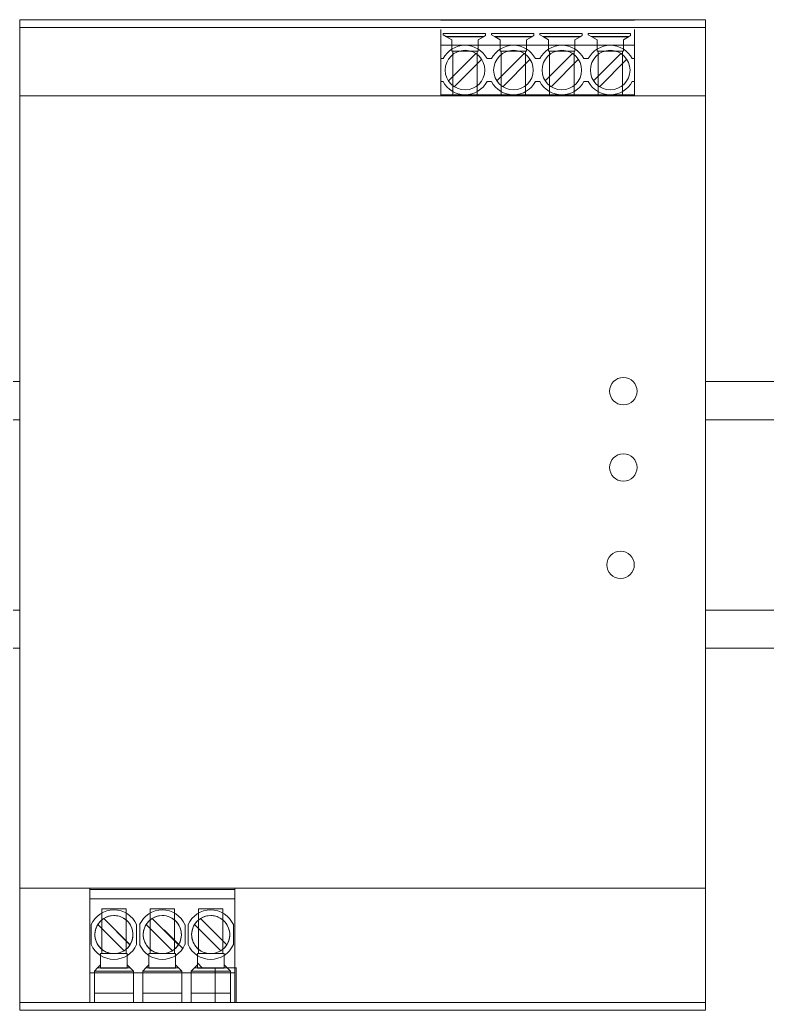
# Model space of a CAD drawing. Header units: millimetres. Extents: x 4137 to 6698, y 1400 to 3585.
# Drawn here: x 4531.1 to 4629.2, y 3200.8 to 3330.8 of the extents above; entities that cross this region are included whole.
import ezdxf

# ---------------------------------------------------------------- set-up
doc = ezdxf.new("R2010")
doc.units = ezdxf.units.MM
doc.layers.add('000-PI-Oprema', color=30, linetype='Continuous', lineweight=5)
doc.layers.add('000-SI-Oprema', color=30, linetype='Continuous', lineweight=0)
doc.layers.add('002-PI-Kabelska kanalica', color=150, linetype='Continuous')

msp = doc.modelspace()

# ---------------------------------------------------------------- linework, layer by layer
at = {"layer": '000-PI-Oprema', "color": 0, "linetype": 'ByBlock', "lineweight": 0}
for p, q in [((4531.13, 3330.78), (4531.13, 3320.78)), ((4531.13, 3330.78), (4531.13, 3330.78)), ((4531.13, 3330.78), (4586.38, 3330.78)), ((4533.63, 3330.78), (4533.63, 3330.78)), ((4533.63, 3330.78), (4533.63, 3330.78)), ((4533.63, 3330.78), (4533.63, 3330.78)), ((4533.63, 3330.78), (4533.63, 3330.78)), ((4533.63, 3330.78), (4533.63, 3330.78)), ((4533.63, 3330.78), (4533.63, 3330.78)), ((4533.63, 3330.78), (4533.63, 3330.78)), ((4533.63, 3330.78), (4533.63, 3330.78)), ((4533.63, 3330.78), (4533.63, 3330.78)), ((4533.63, 3330.78), (4533.63, 3330.78)), ((4533.63, 3330.78), (4533.63, 3330.78)), ((4533.63, 3330.78), (4533.63, 3330.78)), ((4533.63, 3330.78), (4533.63, 3330.78)), ((4533.63, 3330.78), (4533.63, 3330.78)), ((4583.86, 3330.78), (4583.86, 3330.78)), ((4583.86, 3330.78), (4583.86, 3330.78)), ((4586.38, 3330.78), (4586.38, 3330.78)), ((4611.78, 3330.78), (4586.38, 3330.78)), ((4586.38, 3330.75), (4586.38, 3330.75)), ((4586.38, 3330.75), (4611.78, 3330.75)), ((4586.68, 3330.75), (4586.68, 3330.75)), ((4592.23, 3330.75), (4592.23, 3330.75)), ((4593.03, 3330.75), (4593.03, 3330.75)), ((4598.58, 3330.75), (4598.58, 3330.75)), ((4599.38, 3330.75), (4599.38, 3330.75)), ((4604.93, 3330.75), (4604.93, 3330.75)), ((4605.73, 3330.75), (4605.73, 3330.75)), ((4611.28, 3330.75), (4611.28, 3330.75)), ((4611.78, 3330.78), (4621.13, 3330.78)), ((4611.78, 3330.78), (4611.78, 3330.78)), ((4611.78, 3330.75), (4611.78, 3330.75)), ((4618.63, 3330.78), (4618.63, 3330.78)), ((4618.63, 3330.78), (4618.63, 3330.78)), ((4618.63, 3330.78), (4618.63, 3330.78)), ((4618.63, 3330.78), (4618.63, 3330.78)), ((4618.63, 3330.78), (4618.63, 3330.78)), ((4618.63, 3330.78), (4618.63, 3330.78)), ((4618.63, 3330.78), (4618.63, 3330.78)), ((4618.63, 3330.78), (4618.63, 3330.78)), ((4618.63, 3330.78), (4618.63, 3330.78)), ((4618.63, 3330.78), (4618.63, 3330.78)), ((4618.63, 3330.78), (4618.63, 3330.78)), ((4618.63, 3330.78), (4618.63, 3330.78)), ((4621.13, 3330.78), (4621.13, 3330.78)), ((4621.13, 3330.78), (4621.13, 3320.78)), ((4531.13, 3329.78), (4531.13, 3329.78)), ((4621.13, 3329.78), (4531.13, 3329.78)), ((4586.38, 3327.44), (4586.38, 3329.5)), ((4611.78, 3329.5), (4611.78, 3327.44)), ((4621.13, 3329.78), (4621.13, 3329.78)), ((4586.68, 3328.81), (4586.68, 3328.99)), ((4592.23, 3328.99), (4586.68, 3328.99)), ((4586.68, 3328.81), (4586.68, 3328.81)), ((4586.68, 3328.81), (4587.14, 3328.55)), ((4592.03, 3328.58), (4587.09, 3328.58)), ((4587.14, 3328.55), (4587.83, 3328.15)), ((4591.97, 3328.55), (4587.14, 3328.55)), ((4587.83, 3328.15), (4587.83, 3328.15)), ((4587.83, 3326.68), (4587.83, 3328.15)), ((4591.28, 3328.15), (4591.97, 3328.55)), ((4591.28, 3328.15), (4591.28, 3326.68)), ((4591.28, 3328.15), (4591.28, 3328.15)), ((4591.97, 3328.55), (4592.23, 3328.7)), ((4592.23, 3328.99), (4592.23, 3328.7)), ((4592.23, 3328.7), (4592.23, 3328.7)), ((4593.03, 3328.81), (4593.03, 3328.99)), ((4598.58, 3328.99), (4593.03, 3328.99)), ((4593.03, 3328.81), (4593.03, 3328.81)), ((4593.03, 3328.81), (4593.49, 3328.55)), ((4598.38, 3328.58), (4593.44, 3328.58)), ((4593.49, 3328.55), (4594.18, 3328.15)), ((4598.32, 3328.55), (4593.49, 3328.55)), ((4594.18, 3326.68), (4594.18, 3328.15)), ((4594.18, 3328.15), (4594.18, 3328.15)), ((4597.63, 3328.15), (4598.32, 3328.55)), ((4597.63, 3328.15), (4597.63, 3328.15)), ((4597.63, 3328.15), (4597.63, 3326.68)), ((4598.32, 3328.55), (4598.58, 3328.7)), ((4598.58, 3328.99), (4598.58, 3328.7)), ((4598.58, 3328.7), (4598.58, 3328.7)), ((4599.38, 3328.81), (4599.38, 3328.99)), ((4604.93, 3328.99), (4599.38, 3328.99)), ((4599.38, 3328.81), (4599.38, 3328.81)), ((4599.38, 3328.81), (4599.84, 3328.55)), ((4604.73, 3328.58), (4599.79, 3328.58)), ((4599.84, 3328.55), (4600.53, 3328.15)), ((4604.67, 3328.55), (4599.84, 3328.55)), ((4600.53, 3326.68), (4600.53, 3328.15)), ((4600.53, 3328.15), (4600.53, 3328.15)), ((4603.98, 3328.15), (4604.67, 3328.55)), ((4603.98, 3328.15), (4603.98, 3328.15)), ((4603.98, 3328.15), (4603.98, 3326.68)), ((4604.67, 3328.55), (4604.93, 3328.7)), ((4604.93, 3328.99), (4604.93, 3328.7)), ((4604.93, 3328.7), (4604.93, 3328.7)), ((4605.73, 3328.81), (4605.73, 3328.99)), ((4611.28, 3328.99), (4605.73, 3328.99)), ((4605.73, 3328.81), (4605.73, 3328.81)), ((4605.73, 3328.81), (4606.19, 3328.55)), ((4611.08, 3328.58), (4606.14, 3328.58)), ((4606.19, 3328.55), (4606.88, 3328.15)), ((4611.02, 3328.55), (4606.19, 3328.55)), ((4606.88, 3326.68), (4606.88, 3328.15)), ((4606.88, 3328.15), (4606.88, 3328.15)), ((4610.33, 3328.15), (4611.02, 3328.55)), ((4610.33, 3328.15), (4610.33, 3328.15)), ((4610.33, 3328.15), (4610.33, 3326.68)), ((4611.02, 3328.55), (4611.28, 3328.7)), ((4611.28, 3328.99), (4611.28, 3328.7)), ((4611.28, 3328.7), (4611.28, 3328.7)), ((4611.78, 3327.44), (4586.38, 3327.44)), ((4586.38, 3327.44), (4586.38, 3325.68)), ((4611.78, 3325.68), (4611.78, 3327.44)), ((4586.38, 3325.68), (4586.38, 3322.68)), ((4586.38, 3325.68), (4586.38, 3325.68)), ((4586.38, 3325.68), (4586.67, 3325.68)), ((4586.67, 3325.68), (4586.67, 3325.68)), ((4587.37, 3322.77), (4590.96, 3326.36)), ((4587.83, 3326.68), (4587.83, 3326.68)), ((4591.28, 3326.68), (4587.83, 3326.68)), ((4587.96, 3326.68), (4587.96, 3320.88)), ((4587.96, 3326.68), (4587.96, 3326.68)), ((4591.74, 3325.59), (4588.15, 3321.99)), ((4590.96, 3326.36), (4590.96, 3326.36)), ((4591.16, 3320.88), (4591.16, 3326.68)), ((4591.16, 3326.68), (4591.16, 3326.68)), ((4591.28, 3326.68), (4591.28, 3326.68)), ((4591.74, 3325.59), (4591.74, 3325.59)), ((4592.44, 3325.68), (4592.44, 3325.68)), ((4592.44, 3325.68), (4593.02, 3325.68)), ((4593.02, 3325.68), (4593.02, 3325.68)), ((4593.72, 3322.77), (4597.31, 3326.36)), ((4597.63, 3326.68), (4594.18, 3326.68)), ((4594.18, 3326.68), (4594.18, 3326.68)), ((4594.31, 3326.68), (4594.31, 3326.68)), ((4594.31, 3326.68), (4594.31, 3320.88)), ((4598.09, 3325.59), (4594.5, 3321.99)), ((4597.31, 3326.36), (4597.31, 3326.36)), ((4597.51, 3326.68), (4597.51, 3326.68)), ((4597.51, 3320.88), (4597.51, 3326.68)), ((4597.63, 3326.68), (4597.63, 3326.68)), ((4598.09, 3325.59), (4598.09, 3325.59)), ((4598.79, 3325.68), (4598.79, 3325.68)), ((4598.79, 3325.68), (4599.37, 3325.68)), ((4599.37, 3325.68), (4599.37, 3325.68)), ((4600.07, 3322.77), (4603.66, 3326.36)), ((4603.98, 3326.68), (4600.53, 3326.68)), ((4600.53, 3326.68), (4600.53, 3326.68)), ((4600.66, 3326.68), (4600.66, 3326.68)), ((4600.66, 3326.68), (4600.66, 3320.88)), ((4604.44, 3325.59), (4600.85, 3321.99)), ((4603.66, 3326.36), (4603.66, 3326.36)), ((4603.86, 3326.68), (4603.86, 3326.68)), ((4603.86, 3320.88), (4603.86, 3326.68)), ((4603.98, 3326.68), (4603.98, 3326.68)), ((4604.44, 3325.59), (4604.44, 3325.59)), ((4605.14, 3325.68), (4605.72, 3325.68)), ((4605.14, 3325.68), (4605.14, 3325.68)), ((4605.72, 3325.68), (4605.72, 3325.68)), ((4606.42, 3322.77), (4610.01, 3326.36)), ((4610.33, 3326.68), (4606.88, 3326.68)), ((4606.88, 3326.68), (4606.88, 3326.68)), ((4607.01, 3326.68), (4607.01, 3326.68)), ((4607.01, 3326.68), (4607.01, 3320.88)), ((4610.79, 3325.59), (4607.2, 3321.99)), ((4610.01, 3326.36), (4610.01, 3326.36)), ((4610.21, 3326.68), (4610.21, 3326.68)), ((4610.21, 3320.88), (4610.21, 3326.68)), ((4610.33, 3326.68), (4610.33, 3326.68)), ((4610.79, 3325.59), (4610.79, 3325.59)), ((4611.49, 3325.68), (4611.78, 3325.68)), ((4611.49, 3325.68), (4611.49, 3325.68)), ((4611.78, 3325.68), (4611.78, 3322.68)), ((4611.78, 3325.68), (4611.78, 3325.68)), ((4586.96, 3324.18), (4586.96, 3324.18)), ((4592.16, 3324.18), (4592.16, 3324.18)), ((4593.31, 3324.18), (4593.31, 3324.18)), ((4598.51, 3324.18), (4598.51, 3324.18)), ((4599.66, 3324.18), (4599.66, 3324.18)), ((4604.86, 3324.18), (4604.86, 3324.18)), ((4606.01, 3324.18), (4606.01, 3324.18)), ((4611.21, 3324.18), (4611.21, 3324.18)), ((4586.38, 3322.68), (4586.38, 3322.68)), ((4586.38, 3320.93), (4586.38, 3322.68)), ((4586.67, 3322.68), (4586.38, 3322.68)), ((4586.67, 3322.68), (4586.67, 3322.68)), ((4587.37, 3322.77), (4587.37, 3322.77)), ((4588.15, 3321.99), (4588.15, 3321.99)), ((4592.44, 3322.68), (4592.44, 3322.68)), ((4593.02, 3322.68), (4592.44, 3322.68)), ((4593.02, 3322.68), (4593.02, 3322.68)), ((4593.72, 3322.77), (4593.72, 3322.77)), ((4594.5, 3321.99), (4594.5, 3321.99)), ((4598.79, 3322.68), (4598.79, 3322.68)), ((4599.37, 3322.68), (4598.79, 3322.68)), ((4599.37, 3322.68), (4599.37, 3322.68)), ((4600.07, 3322.77), (4600.07, 3322.77)), ((4600.85, 3321.99), (4600.85, 3321.99)), ((4605.14, 3322.68), (4605.14, 3322.68)), ((4605.72, 3322.68), (4605.14, 3322.68)), ((4605.72, 3322.68), (4605.72, 3322.68)), ((4606.42, 3322.77), (4606.42, 3322.77)), ((4607.2, 3321.99), (4607.2, 3321.99)), ((4611.49, 3322.68), (4611.49, 3322.68)), ((4611.78, 3322.68), (4611.49, 3322.68)), ((4611.78, 3322.68), (4611.78, 3322.68)), ((4611.78, 3322.68), (4611.78, 3320.93)), ((4531.13, 3320.78), (4531.13, 3320.78)), ((4531.13, 3320.78), (4621.13, 3320.78)), ((4533.63, 3320.78), (4533.63, 3320.78)), ((4539.63, 3320.78), (4539.63, 3320.78)), ((4540.63, 3320.78), (4540.63, 3320.78)), ((4546.63, 3320.78), (4546.63, 3320.78)), ((4547.63, 3320.78), (4547.63, 3320.78)), ((4553.63, 3320.78), (4553.63, 3320.78)), ((4554.63, 3320.78), (4554.63, 3320.78)), ((4560.63, 3320.78), (4560.63, 3320.78)), ((4561.63, 3320.78), (4561.63, 3320.78)), ((4567.63, 3320.78), (4567.63, 3320.78)), ((4568.63, 3320.78), (4568.63, 3320.78)), ((4574.63, 3320.78), (4574.63, 3320.78)), ((4575.63, 3320.78), (4575.63, 3320.78)), ((4581.63, 3320.78), (4581.63, 3320.78)), ((4586.38, 3320.78), (4586.38, 3320.93)), ((4589.56, 3320.93), (4586.38, 3320.93)), ((4586.38, 3320.78), (4586.38, 3320.78)), ((4587.96, 3320.88), (4587.96, 3320.88)), ((4587.96, 3320.88), (4591.16, 3320.88)), ((4595.91, 3320.93), (4589.56, 3320.93)), ((4591.16, 3320.88), (4591.16, 3320.88)), ((4594.31, 3320.88), (4594.31, 3320.88)), ((4594.31, 3320.88), (4597.51, 3320.88)), ((4602.26, 3320.93), (4595.91, 3320.93)), ((4597.51, 3320.88), (4597.51, 3320.88)), ((4600.66, 3320.88), (4600.66, 3320.88)), ((4600.66, 3320.88), (4603.86, 3320.88)), ((4608.61, 3320.93), (4602.26, 3320.93)), ((4603.86, 3320.88), (4603.86, 3320.88)), ((4607.01, 3320.88), (4607.01, 3320.88)), ((4607.01, 3320.88), (4610.21, 3320.88)), ((4611.78, 3320.93), (4608.61, 3320.93)), ((4610.21, 3320.88), (4610.21, 3320.88)), ((4611.78, 3320.93), (4611.78, 3320.78)), ((4611.78, 3320.78), (4611.78, 3320.78)), ((4621.13, 3320.78), (4621.13, 3320.78)), ((4621.13, 3320.78), (4621.13, 3216.78)), ((4608.53, 3282.03), (4608.53, 3282.03)), ((4612.13, 3282.03), (4612.13, 3282.03)), ((4608.53, 3272.02), (4608.53, 3272.02)), ((4612.13, 3272.02), (4612.13, 3272.02)), ((4608.17, 3259.23), (4608.17, 3259.23)), ((4611.77, 3259.23), (4611.77, 3259.23)), ((4531.13, 3216.78), (4531.13, 3200.78)), ((4531.13, 3216.78), (4531.13, 3216.78)), ((4531.13, 3216.78), (4621.13, 3216.78)), ((4540.31, 3216.78), (4540.31, 3216.78)), ((4540.31, 3216.78), (4540.31, 3216.63)), ((4540.31, 3216.63), (4540.31, 3216.63)), ((4540.31, 3216.63), (4540.31, 3216.63)), ((4540.31, 3215.4), (4540.31, 3216.63)), ((4540.31, 3216.63), (4559.36, 3216.63)), ((4559.36, 3216.78), (4559.36, 3216.78)), ((4559.36, 3216.63), (4559.36, 3216.78)), ((4559.36, 3216.63), (4559.36, 3216.63)), ((4559.36, 3216.63), (4559.36, 3216.63)), ((4559.36, 3216.63), (4559.36, 3215.4)), ((4562.53, 3216.78), (4562.53, 3216.78)), ((4568.53, 3216.78), (4568.53, 3216.78)), ((4571.53, 3216.78), (4571.53, 3216.78)), ((4621.13, 3216.78), (4621.13, 3200.78)), ((4621.13, 3216.78), (4621.13, 3216.78)), ((4540.31, 3205.68), (4540.31, 3215.4)), ((4559.36, 3215.4), (4540.31, 3215.4)), ((4559.36, 3215.4), (4559.36, 3205.68)), ((4541.88, 3214.08), (4541.88, 3214.08)), ((4541.88, 3214.08), (4541.88, 3208.2)), ((4545.08, 3214.08), (4541.88, 3214.08)), ((4545.08, 3214.08), (4545.08, 3214.08)), ((4545.08, 3214.08), (4545.08, 3208.2)), ((4548.23, 3214.08), (4548.23, 3214.08)), ((4551.43, 3214.08), (4548.23, 3214.08)), ((4548.23, 3214.08), (4548.23, 3208.2)), ((4551.43, 3214.08), (4551.43, 3208.2)), ((4551.43, 3214.08), (4551.43, 3214.08)), ((4554.58, 3214.08), (4554.58, 3214.08)), ((4557.78, 3214.08), (4554.58, 3214.08)), ((4554.58, 3214.08), (4554.58, 3208.2)), ((4557.78, 3214.08), (4557.78, 3208.2)), ((4557.78, 3214.08), (4557.78, 3214.08)), ((4545.59, 3209.36), (4542.15, 3212.81)), ((4542.15, 3212.81), (4545.6, 3209.36)), ((4542.15, 3212.81), (4542.15, 3212.81)), ((4543.48, 3213.2), (4543.48, 3213.2)), ((4544.16, 3213.11), (4544.16, 3213.1)), ((4544.44, 3213.01), (4544.44, 3213.01)), ((4548.5, 3212.81), (4548.5, 3212.81)), ((4548.5, 3212.81), (4551.94, 3209.36)), ((4548.5, 3212.81), (4551.95, 3209.36)), ((4549.83, 3213.2), (4549.83, 3213.2)), ((4550.79, 3213.01), (4550.79, 3213.01)), ((4554.85, 3212.81), (4554.85, 3212.81)), ((4554.85, 3212.81), (4558.3, 3209.36)), ((4554.85, 3212.81), (4558.29, 3209.36)), ((4556.18, 3213.2), (4556.18, 3213.2)), ((4556.86, 3213.11), (4556.86, 3213.1)), ((4557.14, 3213.01), (4557.14, 3213.01)), ((4540.51, 3212.01), (4540.51, 3209.39)), ((4540.51, 3212.01), (4540.51, 3212.01)), ((4544.82, 3208.59), (4541.37, 3212.03)), ((4541.37, 3212.03), (4541.37, 3212.03)), ((4544.82, 3208.59), (4541.37, 3212.03)), ((4546.46, 3212.01), (4546.46, 3212.01)), ((4546.46, 3209.39), (4546.46, 3212.01)), ((4546.86, 3212.01), (4546.86, 3209.39)), ((4546.86, 3212.01), (4546.86, 3212.01)), ((4547.72, 3212.03), (4547.72, 3212.03)), ((4551.17, 3208.59), (4547.72, 3212.03)), ((4551.17, 3208.59), (4547.72, 3212.03)), ((4550.07, 3211.34), (4550.07, 3211.34)), ((4550.07, 3211.34), (4552.53, 3208.88)), ((4552.81, 3212.01), (4552.81, 3212.01)), ((4552.81, 3209.39), (4552.81, 3212.01)), ((4553.21, 3212.01), (4553.21, 3212.01)), ((4553.21, 3212.01), (4553.21, 3209.39)), ((4554.07, 3212.03), (4554.07, 3212.03)), ((4557.52, 3208.59), (4554.07, 3212.03)), ((4557.52, 3208.59), (4554.07, 3212.03)), ((4559.16, 3212.01), (4559.16, 3212.01)), ((4559.16, 3209.39), (4559.16, 3212.01)), ((4540.51, 3209.39), (4540.51, 3209.39)), ((4542.49, 3208.4), (4542.48, 3208.41)), ((4544.82, 3208.58), (4544.82, 3208.59)), ((4544.82, 3208.58), (4544.82, 3208.59)), ((4544.82, 3208.58), (4544.82, 3208.58)), ((4545.6, 3209.36), (4545.59, 3209.36)), ((4545.6, 3209.36), (4545.6, 3209.36)), ((4546.46, 3209.39), (4546.46, 3209.39)), ((4546.86, 3209.39), (4546.86, 3209.39)), ((4548.84, 3208.4), (4548.83, 3208.41)), ((4551.17, 3208.58), (4551.17, 3208.59)), ((4551.17, 3208.58), (4551.17, 3208.59)), ((4551.17, 3208.58), (4551.17, 3208.58)), ((4551.94, 3209.36), (4551.95, 3209.36)), ((4551.95, 3209.36), (4551.95, 3209.36)), ((4552.81, 3209.39), (4552.81, 3209.39)), ((4553.21, 3209.39), (4553.21, 3209.39)), ((4555.19, 3208.4), (4555.18, 3208.41)), ((4557.52, 3208.58), (4557.52, 3208.59)), ((4557.52, 3208.58), (4557.52, 3208.59)), ((4557.52, 3208.58), (4557.52, 3208.58)), ((4558.29, 3209.36), (4558.3, 3209.36)), ((4558.3, 3209.36), (4558.3, 3209.36)), ((4559.16, 3209.39), (4559.16, 3209.39)), ((4541.73, 3208.2), (4541.73, 3208.2)), ((4545.23, 3208.2), (4541.73, 3208.2)), ((4541.73, 3206.73), (4541.73, 3208.2)), ((4541.88, 3208.2), (4541.88, 3208.2)), ((4542.81, 3208.29), (4542.81, 3208.29)), ((4543.48, 3208.2), (4543.48, 3208.2)), ((4545.08, 3208.2), (4545.08, 3208.2)), ((4545.23, 3208.2), (4545.23, 3208.2)), ((4545.23, 3208.2), (4545.23, 3206.73)), ((4548.08, 3206.73), (4548.08, 3208.2)), ((4548.08, 3208.2), (4551.58, 3208.2)), ((4548.08, 3208.2), (4548.08, 3208.2)), ((4548.23, 3208.2), (4548.23, 3208.2)), ((4549.16, 3208.29), (4549.16, 3208.29)), ((4549.83, 3208.2), (4549.83, 3208.2)), ((4551.43, 3208.2), (4551.43, 3208.2)), ((4551.58, 3208.2), (4551.58, 3206.73)), ((4551.58, 3208.2), (4551.58, 3208.2)), ((4554.43, 3206.73), (4554.43, 3208.2)), ((4554.43, 3208.2), (4557.93, 3208.2)), ((4554.43, 3208.2), (4554.43, 3208.2)), ((4554.58, 3208.2), (4554.58, 3208.2)), ((4555.51, 3208.29), (4555.51, 3208.29)), ((4556.18, 3208.2), (4556.18, 3208.2)), ((4557.78, 3208.2), (4557.78, 3208.2)), ((4557.93, 3208.2), (4557.93, 3206.73)), ((4557.93, 3208.2), (4557.93, 3208.2)), ((4541.34, 3206.34), (4540.91, 3205.91)), ((4540.91, 3205.91), (4540.91, 3205.9)), ((4540.91, 3205.91), (4540.91, 3205.91)), ((4540.91, 3205.9), (4546.06, 3205.9)), ((4540.91, 3205.9), (4540.91, 3201.78)), ((4541.73, 3206.73), (4541.34, 3206.34)), ((4541.34, 3206.34), (4545.62, 3206.34)), ((4541.73, 3206.28), (4541.73, 3206.73)), ((4541.73, 3206.73), (4541.73, 3206.73)), ((4541.73, 3206.28), (4545.23, 3206.28)), ((4545.23, 3206.73), (4545.62, 3206.34)), ((4545.23, 3206.28), (4545.23, 3206.73)), ((4545.23, 3206.73), (4545.23, 3206.73)), ((4545.62, 3206.34), (4546.06, 3205.91)), ((4546.06, 3205.91), (4546.06, 3205.91)), ((4546.06, 3205.91), (4546.06, 3205.9)), ((4546.06, 3205.9), (4546.06, 3201.78)), ((4547.69, 3206.34), (4547.26, 3205.91)), ((4547.26, 3205.91), (4547.26, 3205.91)), ((4547.26, 3205.91), (4547.26, 3205.9)), ((4547.26, 3205.9), (4547.26, 3201.78)), ((4547.26, 3205.9), (4552.41, 3205.9)), ((4548.08, 3206.73), (4547.69, 3206.34)), ((4547.69, 3206.34), (4551.97, 3206.34)), ((4548.08, 3206.73), (4548.08, 3206.73)), ((4548.08, 3206.28), (4548.08, 3206.73)), ((4548.08, 3206.28), (4551.58, 3206.28)), ((4551.58, 3206.73), (4551.97, 3206.34)), ((4551.58, 3206.73), (4551.58, 3206.73)), ((4551.58, 3206.28), (4551.58, 3206.73)), ((4551.97, 3206.34), (4552.41, 3205.91)), ((4552.41, 3205.91), (4552.41, 3205.9)), ((4552.41, 3205.91), (4552.41, 3205.91)), ((4552.41, 3205.9), (4552.41, 3201.78)), ((4554.04, 3206.34), (4553.61, 3205.91)), ((4553.61, 3205.91), (4553.61, 3205.91)), ((4553.61, 3205.91), (4553.61, 3205.9)), ((4553.61, 3205.9), (4553.61, 3201.78)), ((4553.61, 3205.9), (4558.76, 3205.9)), ((4554.43, 3206.73), (4554.04, 3206.34)), ((4554.04, 3206.34), (4558.32, 3206.34)), ((4554.43, 3206.98), (4555.07, 3206.34)), ((4554.43, 3206.73), (4554.43, 3206.73)), ((4554.43, 3206.28), (4554.43, 3206.73)), ((4554.43, 3206.28), (4557.93, 3206.28)), ((4555.07, 3206.34), (4556.75, 3206.34)), ((4555.07, 3206.34), (4555.07, 3206.34)), ((4556.75, 3201.78), (4556.75, 3206.34)), ((4559.51, 3206.34), (4556.75, 3206.34)), ((4557.93, 3206.73), (4558.32, 3206.34)), ((4557.93, 3206.73), (4557.93, 3206.73)), ((4557.93, 3206.28), (4557.93, 3206.73)), ((4558.32, 3206.34), (4558.76, 3205.91)), ((4558.76, 3205.91), (4558.76, 3205.91)), ((4558.76, 3205.91), (4558.76, 3205.9)), ((4558.76, 3205.9), (4558.76, 3201.78)), ((4559.51, 3206.34), (4559.51, 3201.78)), ((4559.51, 3206.34), (4559.57, 3206.34)), ((4559.57, 3206.34), (4559.57, 3206.34)), ((4540.31, 3201.78), (4540.31, 3205.68)), ((4540.31, 3205.68), (4540.31, 3205.68)), ((4540.31, 3205.68), (4559.36, 3205.68)), ((4559.36, 3205.68), (4559.36, 3205.68)), ((4559.36, 3205.68), (4559.36, 3201.78)), ((4546.06, 3203.03), (4540.91, 3203.03)), ((4552.41, 3203.03), (4547.26, 3203.03)), ((4558.76, 3203.03), (4553.61, 3203.03)), ((4531.13, 3201.78), (4531.13, 3201.78)), ((4531.13, 3201.78), (4621.13, 3201.78)), ((4621.13, 3200.78), (4531.13, 3200.78)), ((4540.31, 3201.78), (4540.31, 3201.78)), ((4559.36, 3201.78), (4540.31, 3201.78)), ((4540.31, 3201.78), (4540.31, 3201.78)), ((4559.36, 3201.78), (4559.36, 3201.78)), ((4559.36, 3201.78), (4559.36, 3201.78)), ((4580.71, 3201.78), (4612.46, 3201.78))]:
    msp.add_line(p, q, dxfattribs=at)
for centre, radius, start, end in [((4589.56, 3324.18), 3.25, 90, 152.5136), ((4589.56, 3324.18), 2.6, 0, 180), ((4589.56, 3324.18), 3.25, 27.4864, 90), ((4595.91, 3324.18), 3.25, 90, 152.5136), ((4595.91, 3324.18), 2.6, 0, 180), ((4595.91, 3324.18), 3.25, 27.4864, 90), ((4602.26, 3324.18), 3.25, 90, 152.5136), ((4602.26, 3324.18), 2.6, 0, 180), ((4602.26, 3324.18), 3.25, 27.4864, 90), ((4608.61, 3324.18), 3.25, 90, 152.5136), ((4608.61, 3324.18), 2.6, 0, 180), ((4608.61, 3324.18), 3.25, 27.4864, 90), ((4589.56, 3324.18), 2.6, 180, 0), ((4595.91, 3324.18), 2.6, 180, 0), ((4602.26, 3324.18), 2.6, 180, 0), ((4608.61, 3324.18), 2.6, 180, 0), ((4589.56, 3324.18), 3.25, 207.4864, 270), ((4589.56, 3324.18), 3.25, 270, 332.5136), ((4595.91, 3324.18), 3.25, 207.4864, 270), ((4595.91, 3324.18), 3.25, 270, 332.5136), ((4602.26, 3324.18), 3.25, 207.4864, 270), ((4602.26, 3324.18), 3.25, 270, 332.5136), ((4608.61, 3324.18), 3.25, 207.4864, 270), ((4608.61, 3324.18), 3.25, 270, 332.5136), ((4610.33, 3282.03), 1.8, 0, 180), ((4610.33, 3282.03), 1.8, 180, 0), ((4610.33, 3272.02), 1.8, 0, 180), ((4610.33, 3272.02), 1.8, 180, 0), ((4609.97, 3259.23), 1.8, 0, 180), ((4609.97, 3259.23), 1.8, 180, 0), ((4543.48, 3210.7), 3.25, 90, 156.2604), ((4543.48, 3210.7), 3.25, 23.7396, 90), ((4549.83, 3210.7), 3.25, 90, 156.2604), ((4549.83, 3210.7), 3.25, 23.7396, 90), ((4556.18, 3210.7), 3.25, 90, 156.2604), ((4556.18, 3210.7), 3.25, 23.7396, 90), ((4543.48, 3210.7), 2.5, 90, 270), ((4543.48, 3210.7), 2.5, 74.3479, 90), ((4543.48, 3210.7), 2.5, 66.5218, 74.3479), ((4543.48, 3210.7), 2.5, 302.291, 66.5218), ((4549.83, 3210.7), 2.5, 90, 270), ((4549.83, 3210.7), 2.5, 66.5218, 90), ((4549.83, 3210.7), 2.5, 270, 66.5218), ((4556.18, 3210.7), 2.5, 90, 270), ((4556.18, 3210.7), 2.5, 74.3479, 90), ((4556.18, 3210.7), 2.5, 66.5218, 74.3479), ((4556.18, 3210.7), 2.5, 302.291, 66.5218), ((4543.48, 3210.7), 3.25, 203.7396, 270), ((4543.48, 3210.7), 3.25, 270, 336.2604), ((4543.48, 3210.7), 2.5, 270, 302.291), ((4549.83, 3210.7), 3.25, 203.7396, 270), ((4549.83, 3210.7), 3.25, 270, 336.2604), ((4556.18, 3210.7), 3.25, 203.7396, 270), ((4556.18, 3210.7), 3.25, 270, 336.2604), ((4556.18, 3210.7), 2.5, 270, 302.291)]:
    msp.add_arc(centre, radius, start, end, dxfattribs=at)
for centre, start_param, end_param in [((4543.48, 3210.7), -2.18531, -1.741681), ((4543.48, 3210.7), -2.748893, -2.18531), ((4543.48, 3210.7), -3.022075, -2.748893), ((4543.48, 3210.7), 3.12605, 3.26111), ((4543.48, 3210.7), 3.124519, 3.12605), ((4543.48, 3210.7), 1.399912, 3.124519), ((4549.83, 3210.7), -2.18531, -1.741681), ((4549.83, 3210.7), -2.748893, -2.18531), ((4549.83, 3210.7), 3.12605, 3.534292), ((4549.83, 3210.7), 3.124519, 3.12605), ((4549.83, 3210.7), 1.399912, 3.124519), ((4556.18, 3210.7), -2.18531, -1.741681), ((4556.18, 3210.7), -2.748893, -2.18531), ((4556.18, 3210.7), -3.022075, -2.748893), ((4556.18, 3210.7), 3.12605, 3.26111), ((4556.18, 3210.7), 3.124519, 3.12605), ((4556.18, 3210.7), 1.399912, 3.124519), ((4543.48, 3210.7), -1.741681, -0.018604), ((4549.83, 3210.7), -1.741681, -0.018604), ((4556.18, 3210.7), -1.741681, -0.018604), ((4543.48, 3210.7), -0.017074, 0.392699), ((4543.48, 3210.7), 0.392699, 0.956283), ((4543.48, 3210.7), 0.956283, 1.399912), ((4549.83, 3210.7), -0.017074, 0.392699), ((4549.83, 3210.7), 0.392699, 0.956283), ((4549.83, 3210.7), 0.956283, 1.399912), ((4556.18, 3210.7), -0.017074, 0.392699), ((4556.18, 3210.7), 0.392699, 0.956283), ((4556.18, 3210.7), 0.956283, 1.399912)]:
    msp.add_ellipse(centre, major_axis=(-0.96, -2.31), ratio=1, start_param=start_param, end_param=end_param, dxfattribs=at)
at = {"layer": '000-SI-Oprema', "color": 0, "linetype": 'ByBlock', "lineweight": 0}
for p, q in [((4531.13, 3330.78), (4531.13, 3330.78)), ((4531.13, 3330.78), (4531.13, 3320.78)), ((4531.13, 3330.78), (4531.13, 3330.78)), ((4531.13, 3330.78), (4531.13, 3330.78)), ((4531.13, 3330.78), (4621.13, 3330.78)), ((4531.13, 3330.78), (4531.13, 3330.78)), ((4618.63, 3330.78), (4618.63, 3330.78)), ((4618.63, 3330.78), (4618.63, 3330.78)), ((4618.63, 3330.78), (4618.63, 3330.78)), ((4618.63, 3330.78), (4618.63, 3330.78)), ((4618.63, 3330.78), (4618.63, 3330.78)), ((4618.63, 3330.78), (4618.63, 3330.78)), ((4618.63, 3330.78), (4618.63, 3330.78)), ((4618.63, 3330.78), (4618.63, 3330.78)), ((4618.63, 3330.78), (4618.63, 3330.78)), ((4618.63, 3330.78), (4618.63, 3330.78)), ((4618.63, 3330.78), (4618.63, 3330.78)), ((4618.63, 3330.78), (4618.63, 3330.78)), ((4618.63, 3330.78), (4618.63, 3330.78)), ((4618.63, 3330.78), (4618.63, 3330.78)), ((4618.63, 3330.78), (4618.63, 3330.78)), ((4618.63, 3330.78), (4618.63, 3330.78)), ((4618.63, 3330.78), (4618.63, 3330.78)), ((4618.63, 3330.78), (4618.63, 3330.78)), ((4618.63, 3330.78), (4618.63, 3330.78)), ((4618.63, 3330.78), (4618.63, 3330.78)), ((4618.63, 3330.78), (4618.63, 3330.78)), ((4618.63, 3330.78), (4618.63, 3330.78)), ((4621.13, 3330.78), (4621.13, 3330.78)), ((4621.13, 3330.78), (4621.13, 3320.78)), ((4531.13, 3329.78), (4531.13, 3329.78)), ((4531.13, 3329.78), (4531.13, 3329.78)), ((4621.13, 3329.78), (4531.13, 3329.78)), ((4586.38, 3327.44), (4586.38, 3329.5)), ((4611.78, 3329.5), (4611.78, 3327.44)), ((4621.13, 3329.78), (4621.13, 3329.78)), ((4621.13, 3329.78), (4621.13, 3329.78)), ((4586.68, 3328.81), (4586.68, 3328.99)), ((4592.23, 3328.99), (4586.68, 3328.99)), ((4586.68, 3328.81), (4586.68, 3328.81)), ((4586.68, 3328.81), (4587.14, 3328.55)), ((4592.03, 3328.58), (4587.09, 3328.58)), ((4587.14, 3328.55), (4587.83, 3328.15)), ((4591.97, 3328.55), (4587.14, 3328.55)), ((4587.83, 3328.15), (4587.83, 3328.15)), ((4587.83, 3326.68), (4587.83, 3328.15)), ((4591.28, 3328.15), (4591.97, 3328.55)), ((4591.28, 3328.15), (4591.28, 3326.68)), ((4591.28, 3328.15), (4591.28, 3328.15)), ((4591.97, 3328.55), (4592.23, 3328.7)), ((4592.23, 3328.99), (4592.23, 3328.7)), ((4592.23, 3328.7), (4592.23, 3328.7)), ((4593.03, 3328.81), (4593.03, 3328.99)), ((4598.58, 3328.99), (4593.03, 3328.99)), ((4593.03, 3328.81), (4593.03, 3328.81)), ((4593.03, 3328.81), (4593.49, 3328.55)), ((4598.38, 3328.58), (4593.44, 3328.58)), ((4593.49, 3328.55), (4594.18, 3328.15)), ((4598.32, 3328.55), (4593.49, 3328.55)), ((4594.18, 3326.68), (4594.18, 3328.15)), ((4594.18, 3328.15), (4594.18, 3328.15)), ((4597.63, 3328.15), (4598.32, 3328.55)), ((4597.63, 3328.15), (4597.63, 3328.15)), ((4597.63, 3328.15), (4597.63, 3326.68)), ((4598.32, 3328.55), (4598.58, 3328.7)), ((4598.58, 3328.99), (4598.58, 3328.7)), ((4598.58, 3328.7), (4598.58, 3328.7)), ((4599.38, 3328.81), (4599.38, 3328.99)), ((4604.93, 3328.99), (4599.38, 3328.99)), ((4599.38, 3328.81), (4599.38, 3328.81)), ((4599.38, 3328.81), (4599.84, 3328.55)), ((4604.73, 3328.58), (4599.79, 3328.58)), ((4599.84, 3328.55), (4600.53, 3328.15)), ((4604.67, 3328.55), (4599.84, 3328.55)), ((4600.53, 3326.68), (4600.53, 3328.15)), ((4600.53, 3328.15), (4600.53, 3328.15)), ((4603.98, 3328.15), (4604.67, 3328.55)), ((4603.98, 3328.15), (4603.98, 3328.15)), ((4603.98, 3328.15), (4603.98, 3326.68)), ((4604.67, 3328.55), (4604.93, 3328.7)), ((4604.93, 3328.99), (4604.93, 3328.7)), ((4604.93, 3328.7), (4604.93, 3328.7)), ((4605.73, 3328.81), (4605.73, 3328.99)), ((4611.28, 3328.99), (4605.73, 3328.99)), ((4605.73, 3328.81), (4605.73, 3328.81)), ((4605.73, 3328.81), (4606.19, 3328.55)), ((4611.08, 3328.58), (4606.14, 3328.58)), ((4606.19, 3328.55), (4606.88, 3328.15)), ((4611.02, 3328.55), (4606.19, 3328.55)), ((4606.88, 3326.68), (4606.88, 3328.15)), ((4606.88, 3328.15), (4606.88, 3328.15)), ((4610.33, 3328.15), (4611.02, 3328.55)), ((4610.33, 3328.15), (4610.33, 3328.15)), ((4610.33, 3328.15), (4610.33, 3326.68)), ((4611.02, 3328.55), (4611.28, 3328.7)), ((4611.28, 3328.99), (4611.28, 3328.7)), ((4611.28, 3328.7), (4611.28, 3328.7)), ((4611.78, 3327.44), (4586.38, 3327.44)), ((4586.38, 3327.44), (4586.38, 3325.68)), ((4611.78, 3325.68), (4611.78, 3327.44)), ((4586.38, 3325.68), (4586.38, 3322.68)), ((4586.38, 3325.68), (4586.38, 3325.68)), ((4586.38, 3325.68), (4586.67, 3325.68)), ((4586.67, 3325.68), (4586.67, 3325.68)), ((4587.37, 3322.77), (4590.96, 3326.36)), ((4587.83, 3326.68), (4587.83, 3326.68)), ((4591.28, 3326.68), (4587.83, 3326.68)), ((4587.96, 3326.68), (4587.96, 3320.88)), ((4587.96, 3326.68), (4587.96, 3326.68)), ((4591.74, 3325.59), (4588.15, 3321.99)), ((4590.96, 3326.36), (4590.96, 3326.36)), ((4591.16, 3320.88), (4591.16, 3326.68)), ((4591.16, 3326.68), (4591.16, 3326.68)), ((4591.28, 3326.68), (4591.28, 3326.68)), ((4591.74, 3325.59), (4591.74, 3325.59)), ((4592.44, 3325.68), (4592.44, 3325.68)), ((4592.44, 3325.68), (4593.02, 3325.68)), ((4593.02, 3325.68), (4593.02, 3325.68)), ((4593.72, 3322.77), (4597.31, 3326.36)), ((4597.63, 3326.68), (4594.18, 3326.68)), ((4594.18, 3326.68), (4594.18, 3326.68)), ((4594.31, 3326.68), (4594.31, 3326.68)), ((4594.31, 3326.68), (4594.31, 3320.88)), ((4598.09, 3325.59), (4594.5, 3321.99)), ((4597.31, 3326.36), (4597.31, 3326.36)), ((4597.51, 3326.68), (4597.51, 3326.68)), ((4597.51, 3320.88), (4597.51, 3326.68)), ((4597.63, 3326.68), (4597.63, 3326.68)), ((4598.09, 3325.59), (4598.09, 3325.59)), ((4598.79, 3325.68), (4598.79, 3325.68)), ((4598.79, 3325.68), (4599.37, 3325.68)), ((4599.37, 3325.68), (4599.37, 3325.68)), ((4600.07, 3322.77), (4603.66, 3326.36)), ((4603.98, 3326.68), (4600.53, 3326.68)), ((4600.53, 3326.68), (4600.53, 3326.68)), ((4600.66, 3326.68), (4600.66, 3326.68)), ((4600.66, 3326.68), (4600.66, 3320.88)), ((4604.44, 3325.59), (4600.85, 3321.99)), ((4603.66, 3326.36), (4603.66, 3326.36)), ((4603.86, 3326.68), (4603.86, 3326.68)), ((4603.86, 3320.88), (4603.86, 3326.68)), ((4603.98, 3326.68), (4603.98, 3326.68)), ((4604.44, 3325.59), (4604.44, 3325.59)), ((4605.14, 3325.68), (4605.72, 3325.68)), ((4605.14, 3325.68), (4605.14, 3325.68)), ((4605.72, 3325.68), (4605.72, 3325.68)), ((4606.42, 3322.77), (4610.01, 3326.36)), ((4610.33, 3326.68), (4606.88, 3326.68)), ((4606.88, 3326.68), (4606.88, 3326.68)), ((4607.01, 3326.68), (4607.01, 3326.68)), ((4607.01, 3326.68), (4607.01, 3320.88)), ((4610.79, 3325.59), (4607.2, 3321.99)), ((4610.01, 3326.36), (4610.01, 3326.36)), ((4610.21, 3326.68), (4610.21, 3326.68)), ((4610.21, 3320.88), (4610.21, 3326.68)), ((4610.33, 3326.68), (4610.33, 3326.68)), ((4610.79, 3325.59), (4610.79, 3325.59)), ((4611.49, 3325.68), (4611.78, 3325.68)), ((4611.49, 3325.68), (4611.49, 3325.68)), ((4611.78, 3325.68), (4611.78, 3322.68)), ((4611.78, 3325.68), (4611.78, 3325.68)), ((4586.96, 3324.18), (4586.96, 3324.18)), ((4592.16, 3324.18), (4592.16, 3324.18)), ((4593.31, 3324.18), (4593.31, 3324.18)), ((4598.51, 3324.18), (4598.51, 3324.18)), ((4599.66, 3324.18), (4599.66, 3324.18)), ((4604.86, 3324.18), (4604.86, 3324.18)), ((4606.01, 3324.18), (4606.01, 3324.18)), ((4611.21, 3324.18), (4611.21, 3324.18)), ((4586.38, 3322.68), (4586.38, 3322.68)), ((4586.38, 3320.93), (4586.38, 3322.68)), ((4586.67, 3322.68), (4586.38, 3322.68)), ((4586.67, 3322.68), (4586.67, 3322.68)), ((4587.37, 3322.77), (4587.37, 3322.77)), ((4588.15, 3321.99), (4588.15, 3321.99)), ((4592.44, 3322.68), (4592.44, 3322.68)), ((4593.02, 3322.68), (4592.44, 3322.68)), ((4593.02, 3322.68), (4593.02, 3322.68)), ((4593.72, 3322.77), (4593.72, 3322.77)), ((4594.5, 3321.99), (4594.5, 3321.99)), ((4598.79, 3322.68), (4598.79, 3322.68)), ((4599.37, 3322.68), (4598.79, 3322.68)), ((4599.37, 3322.68), (4599.37, 3322.68)), ((4600.07, 3322.77), (4600.07, 3322.77)), ((4600.85, 3321.99), (4600.85, 3321.99)), ((4605.14, 3322.68), (4605.14, 3322.68)), ((4605.72, 3322.68), (4605.14, 3322.68)), ((4605.72, 3322.68), (4605.72, 3322.68)), ((4606.42, 3322.77), (4606.42, 3322.77)), ((4607.2, 3321.99), (4607.2, 3321.99)), ((4611.49, 3322.68), (4611.49, 3322.68)), ((4611.78, 3322.68), (4611.49, 3322.68)), ((4611.78, 3322.68), (4611.78, 3322.68)), ((4611.78, 3322.68), (4611.78, 3320.93)), ((4531.13, 3320.78), (4531.13, 3320.78)), ((4531.13, 3320.78), (4531.13, 3320.78)), ((4531.13, 3320.78), (4621.13, 3320.78)), ((4531.13, 3320.78), (4531.13, 3216.78)), ((4533.63, 3320.78), (4533.63, 3320.78)), ((4539.63, 3320.78), (4539.63, 3320.78)), ((4540.63, 3320.78), (4540.63, 3320.78)), ((4546.63, 3320.78), (4546.63, 3320.78)), ((4547.63, 3320.78), (4547.63, 3320.78)), ((4553.63, 3320.78), (4553.63, 3320.78)), ((4554.63, 3320.78), (4554.63, 3320.78)), ((4560.63, 3320.78), (4560.63, 3320.78)), ((4561.63, 3320.78), (4561.63, 3320.78)), ((4567.63, 3320.78), (4567.63, 3320.78)), ((4568.63, 3320.78), (4568.63, 3320.78)), ((4574.63, 3320.78), (4574.63, 3320.78)), ((4575.63, 3320.78), (4575.63, 3320.78)), ((4581.63, 3320.78), (4581.63, 3320.78)), ((4586.38, 3320.78), (4586.38, 3320.93)), ((4589.56, 3320.93), (4586.38, 3320.93)), ((4586.38, 3320.78), (4586.38, 3320.78)), ((4587.96, 3320.88), (4587.96, 3320.88)), ((4587.96, 3320.88), (4591.16, 3320.88)), ((4595.91, 3320.93), (4589.56, 3320.93)), ((4591.16, 3320.88), (4591.16, 3320.88)), ((4594.31, 3320.88), (4594.31, 3320.88)), ((4594.31, 3320.88), (4597.51, 3320.88)), ((4602.26, 3320.93), (4595.91, 3320.93)), ((4597.51, 3320.88), (4597.51, 3320.88)), ((4600.66, 3320.88), (4600.66, 3320.88)), ((4600.66, 3320.88), (4603.86, 3320.88)), ((4608.61, 3320.93), (4602.26, 3320.93)), ((4603.86, 3320.88), (4603.86, 3320.88)), ((4607.01, 3320.88), (4607.01, 3320.88)), ((4607.01, 3320.88), (4610.21, 3320.88)), ((4611.78, 3320.93), (4608.61, 3320.93)), ((4610.21, 3320.88), (4610.21, 3320.88)), ((4611.78, 3320.93), (4611.78, 3320.78)), ((4611.78, 3320.78), (4611.78, 3320.78)), ((4621.13, 3320.78), (4621.13, 3320.78)), ((4621.13, 3320.78), (4621.13, 3216.78)), ((4608.53, 3282.03), (4608.53, 3282.03)), ((4612.13, 3282.03), (4612.13, 3282.03)), ((4608.53, 3272.02), (4608.53, 3272.02)), ((4612.13, 3272.02), (4612.13, 3272.02)), ((4608.17, 3259.23), (4608.17, 3259.23)), ((4611.77, 3259.23), (4611.77, 3259.23)), ((4531.13, 3216.78), (4531.13, 3216.78)), ((4531.13, 3216.78), (4531.13, 3200.78)), ((4531.13, 3216.78), (4531.13, 3216.78)), ((4531.13, 3216.78), (4621.13, 3216.78)), ((4540.31, 3216.78), (4540.31, 3216.78)), ((4540.31, 3216.78), (4540.31, 3216.63)), ((4540.31, 3216.63), (4540.31, 3216.63)), ((4540.31, 3216.63), (4540.31, 3216.63)), ((4540.31, 3215.4), (4540.31, 3216.63)), ((4540.31, 3216.63), (4559.36, 3216.63)), ((4559.36, 3216.78), (4559.36, 3216.78)), ((4559.36, 3216.63), (4559.36, 3216.78)), ((4559.36, 3216.63), (4559.36, 3216.63)), ((4559.36, 3216.63), (4559.36, 3216.63)), ((4559.36, 3216.63), (4559.36, 3215.4)), ((4562.53, 3216.78), (4562.53, 3216.78)), ((4568.53, 3216.78), (4568.53, 3216.78)), ((4571.53, 3216.78), (4571.53, 3216.78)), ((4621.13, 3216.78), (4621.13, 3216.78)), ((4621.13, 3216.78), (4621.13, 3200.78)), ((4621.13, 3216.78), (4621.13, 3216.78)), ((4540.31, 3205.68), (4540.31, 3215.4)), ((4559.36, 3215.4), (4540.31, 3215.4)), ((4559.36, 3215.4), (4559.36, 3205.68)), ((4541.88, 3214.08), (4541.88, 3214.08)), ((4541.88, 3214.08), (4541.88, 3208.2)), ((4545.08, 3214.08), (4541.88, 3214.08)), ((4545.08, 3214.08), (4545.08, 3214.08)), ((4545.08, 3214.08), (4545.08, 3208.2)), ((4548.23, 3214.08), (4548.23, 3214.08)), ((4551.43, 3214.08), (4548.23, 3214.08)), ((4548.23, 3214.08), (4548.23, 3208.2)), ((4551.43, 3214.08), (4551.43, 3208.2)), ((4551.43, 3214.08), (4551.43, 3214.08)), ((4554.58, 3214.08), (4554.58, 3214.08)), ((4557.78, 3214.08), (4554.58, 3214.08)), ((4554.58, 3214.08), (4554.58, 3208.2)), ((4557.78, 3214.08), (4557.78, 3208.2)), ((4557.78, 3214.08), (4557.78, 3214.08)), ((4545.59, 3209.36), (4542.15, 3212.81)), ((4542.15, 3212.81), (4545.6, 3209.36)), ((4542.15, 3212.81), (4542.15, 3212.81)), ((4543.48, 3213.2), (4543.48, 3213.2)), ((4544.16, 3213.11), (4544.16, 3213.1)), ((4544.44, 3213.01), (4544.44, 3213.01)), ((4548.5, 3212.81), (4548.5, 3212.81)), ((4548.5, 3212.81), (4551.94, 3209.36)), ((4548.5, 3212.81), (4551.95, 3209.36)), ((4549.83, 3213.2), (4549.83, 3213.2)), ((4550.79, 3213.01), (4550.79, 3213.01)), ((4554.85, 3212.81), (4554.85, 3212.81)), ((4554.85, 3212.81), (4558.3, 3209.36)), ((4554.85, 3212.81), (4558.29, 3209.36)), ((4556.18, 3213.2), (4556.18, 3213.2)), ((4556.86, 3213.11), (4556.86, 3213.1)), ((4557.14, 3213.01), (4557.14, 3213.01)), ((4540.51, 3212.01), (4540.51, 3209.39)), ((4540.51, 3212.01), (4540.51, 3212.01)), ((4544.82, 3208.59), (4541.37, 3212.03)), ((4541.37, 3212.03), (4541.37, 3212.03)), ((4544.82, 3208.59), (4541.37, 3212.03)), ((4546.46, 3212.01), (4546.46, 3212.01)), ((4546.46, 3209.39), (4546.46, 3212.01)), ((4546.86, 3212.01), (4546.86, 3209.39)), ((4546.86, 3212.01), (4546.86, 3212.01)), ((4547.72, 3212.03), (4547.72, 3212.03)), ((4551.17, 3208.59), (4547.72, 3212.03)), ((4551.17, 3208.59), (4547.72, 3212.03)), ((4550.07, 3211.34), (4550.07, 3211.34)), ((4550.07, 3211.34), (4552.53, 3208.88)), ((4552.81, 3212.01), (4552.81, 3212.01)), ((4552.81, 3209.39), (4552.81, 3212.01)), ((4553.21, 3212.01), (4553.21, 3212.01)), ((4553.21, 3212.01), (4553.21, 3209.39)), ((4554.07, 3212.03), (4554.07, 3212.03)), ((4557.52, 3208.59), (4554.07, 3212.03)), ((4557.52, 3208.59), (4554.07, 3212.03)), ((4559.16, 3212.01), (4559.16, 3212.01)), ((4559.16, 3209.39), (4559.16, 3212.01)), ((4540.51, 3209.39), (4540.51, 3209.39)), ((4542.49, 3208.4), (4542.48, 3208.41)), ((4544.82, 3208.58), (4544.82, 3208.59)), ((4544.82, 3208.58), (4544.82, 3208.59)), ((4544.82, 3208.58), (4544.82, 3208.58)), ((4545.6, 3209.36), (4545.59, 3209.36)), ((4545.6, 3209.36), (4545.6, 3209.36)), ((4546.46, 3209.39), (4546.46, 3209.39)), ((4546.86, 3209.39), (4546.86, 3209.39)), ((4548.84, 3208.4), (4548.83, 3208.41)), ((4551.17, 3208.58), (4551.17, 3208.59)), ((4551.17, 3208.58), (4551.17, 3208.59)), ((4551.17, 3208.58), (4551.17, 3208.58)), ((4551.94, 3209.36), (4551.95, 3209.36)), ((4551.95, 3209.36), (4551.95, 3209.36)), ((4552.81, 3209.39), (4552.81, 3209.39)), ((4553.21, 3209.39), (4553.21, 3209.39)), ((4555.19, 3208.4), (4555.18, 3208.41)), ((4557.52, 3208.58), (4557.52, 3208.59)), ((4557.52, 3208.58), (4557.52, 3208.59)), ((4557.52, 3208.58), (4557.52, 3208.58)), ((4558.29, 3209.36), (4558.3, 3209.36)), ((4558.3, 3209.36), (4558.3, 3209.36)), ((4559.16, 3209.39), (4559.16, 3209.39)), ((4541.73, 3208.2), (4541.73, 3208.2)), ((4545.23, 3208.2), (4541.73, 3208.2)), ((4541.73, 3206.73), (4541.73, 3208.2)), ((4541.88, 3208.2), (4541.88, 3208.2)), ((4542.81, 3208.29), (4542.81, 3208.29)), ((4543.48, 3208.2), (4543.48, 3208.2)), ((4545.08, 3208.2), (4545.08, 3208.2)), ((4545.23, 3208.2), (4545.23, 3208.2)), ((4545.23, 3208.2), (4545.23, 3206.73)), ((4548.08, 3206.73), (4548.08, 3208.2)), ((4548.08, 3208.2), (4551.58, 3208.2)), ((4548.08, 3208.2), (4548.08, 3208.2)), ((4548.23, 3208.2), (4548.23, 3208.2)), ((4549.16, 3208.29), (4549.16, 3208.29)), ((4549.83, 3208.2), (4549.83, 3208.2)), ((4551.43, 3208.2), (4551.43, 3208.2)), ((4551.58, 3208.2), (4551.58, 3206.73)), ((4551.58, 3208.2), (4551.58, 3208.2)), ((4554.43, 3206.73), (4554.43, 3208.2)), ((4554.43, 3208.2), (4557.93, 3208.2)), ((4554.43, 3208.2), (4554.43, 3208.2)), ((4554.58, 3208.2), (4554.58, 3208.2)), ((4555.51, 3208.29), (4555.51, 3208.29)), ((4556.18, 3208.2), (4556.18, 3208.2)), ((4557.78, 3208.2), (4557.78, 3208.2)), ((4557.93, 3208.2), (4557.93, 3206.73)), ((4557.93, 3208.2), (4557.93, 3208.2)), ((4541.34, 3206.34), (4540.91, 3205.91)), ((4540.91, 3205.91), (4540.91, 3205.9)), ((4540.91, 3205.91), (4540.91, 3205.91)), ((4540.91, 3205.9), (4546.06, 3205.9)), ((4540.91, 3205.9), (4540.91, 3201.78)), ((4541.73, 3206.73), (4541.34, 3206.34)), ((4541.34, 3206.34), (4545.62, 3206.34)), ((4541.73, 3206.28), (4541.73, 3206.73)), ((4541.73, 3206.73), (4541.73, 3206.73)), ((4541.73, 3206.28), (4545.23, 3206.28)), ((4545.23, 3206.73), (4545.62, 3206.34)), ((4545.23, 3206.28), (4545.23, 3206.73)), ((4545.23, 3206.73), (4545.23, 3206.73)), ((4545.62, 3206.34), (4546.06, 3205.91)), ((4546.06, 3205.91), (4546.06, 3205.91)), ((4546.06, 3205.91), (4546.06, 3205.9)), ((4546.06, 3205.9), (4546.06, 3201.78)), ((4547.69, 3206.34), (4547.26, 3205.91)), ((4547.26, 3205.91), (4547.26, 3205.91)), ((4547.26, 3205.91), (4547.26, 3205.9)), ((4547.26, 3205.9), (4547.26, 3201.78)), ((4547.26, 3205.9), (4552.41, 3205.9)), ((4548.08, 3206.73), (4547.69, 3206.34)), ((4547.69, 3206.34), (4551.97, 3206.34)), ((4548.08, 3206.73), (4548.08, 3206.73)), ((4548.08, 3206.28), (4548.08, 3206.73)), ((4548.08, 3206.28), (4551.58, 3206.28)), ((4551.58, 3206.73), (4551.97, 3206.34)), ((4551.58, 3206.73), (4551.58, 3206.73)), ((4551.58, 3206.28), (4551.58, 3206.73)), ((4551.97, 3206.34), (4552.41, 3205.91)), ((4552.41, 3205.91), (4552.41, 3205.9)), ((4552.41, 3205.91), (4552.41, 3205.91)), ((4552.41, 3205.9), (4552.41, 3201.78)), ((4554.04, 3206.34), (4553.61, 3205.91)), ((4553.61, 3205.91), (4553.61, 3205.91)), ((4553.61, 3205.91), (4553.61, 3205.9)), ((4553.61, 3205.9), (4553.61, 3201.78)), ((4553.61, 3205.9), (4558.76, 3205.9)), ((4554.43, 3206.73), (4554.04, 3206.34)), ((4554.04, 3206.34), (4558.32, 3206.34)), ((4554.43, 3206.98), (4555.07, 3206.34)), ((4554.43, 3206.73), (4554.43, 3206.73)), ((4554.43, 3206.28), (4554.43, 3206.73)), ((4554.43, 3206.28), (4557.93, 3206.28)), ((4555.07, 3206.34), (4556.75, 3206.34)), ((4555.07, 3206.34), (4555.07, 3206.34)), ((4556.75, 3201.78), (4556.75, 3206.34)), ((4559.51, 3206.34), (4556.75, 3206.34)), ((4557.93, 3206.73), (4558.32, 3206.34)), ((4557.93, 3206.73), (4557.93, 3206.73)), ((4557.93, 3206.28), (4557.93, 3206.73)), ((4558.32, 3206.34), (4558.76, 3205.91)), ((4558.76, 3205.91), (4558.76, 3205.91)), ((4558.76, 3205.91), (4558.76, 3205.9)), ((4558.76, 3205.9), (4558.76, 3201.78)), ((4559.51, 3206.34), (4559.51, 3201.78)), ((4559.51, 3206.34), (4559.57, 3206.34)), ((4559.57, 3206.34), (4559.57, 3206.34)), ((4540.31, 3201.78), (4540.31, 3205.68)), ((4540.31, 3205.68), (4540.31, 3205.68)), ((4540.31, 3205.68), (4559.36, 3205.68)), ((4559.36, 3205.68), (4559.36, 3205.68)), ((4559.36, 3205.68), (4559.36, 3201.78)), ((4546.06, 3203.03), (4540.91, 3203.03)), ((4552.41, 3203.03), (4547.26, 3203.03)), ((4558.76, 3203.03), (4553.61, 3203.03)), ((4531.13, 3201.78), (4531.13, 3201.78)), ((4531.13, 3201.78), (4531.13, 3201.78)), ((4531.13, 3201.78), (4621.13, 3201.78)), ((4621.13, 3200.78), (4531.13, 3200.78)), ((4540.31, 3201.78), (4540.31, 3201.78)), ((4559.36, 3201.78), (4540.31, 3201.78)), ((4540.31, 3201.78), (4540.31, 3201.78)), ((4559.36, 3201.78), (4559.36, 3201.78)), ((4559.36, 3201.78), (4559.36, 3201.78)), ((4580.71, 3201.78), (4612.46, 3201.78))]:
    msp.add_line(p, q, dxfattribs=at)
for points in [[(4531.13, 3330.78), (4531.13, 3330.78)], [(4618.63, 3330.78), (4618.63, 3330.78)]]:
    msp.add_lwpolyline(points, close=True, dxfattribs=at)
for centre, radius, start, end in [((4589.56, 3324.18), 3.25, 90, 152.5136), ((4589.56, 3324.18), 2.6, 0, 180), ((4589.56, 3324.18), 3.25, 27.4864, 90), ((4595.91, 3324.18), 3.25, 90, 152.5136), ((4595.91, 3324.18), 2.6, 0, 180), ((4595.91, 3324.18), 3.25, 27.4864, 90), ((4602.26, 3324.18), 3.25, 90, 152.5136), ((4602.26, 3324.18), 2.6, 0, 180), ((4602.26, 3324.18), 3.25, 27.4864, 90), ((4608.61, 3324.18), 3.25, 90, 152.5136), ((4608.61, 3324.18), 2.6, 0, 180), ((4608.61, 3324.18), 3.25, 27.4864, 90), ((4589.56, 3324.18), 2.6, 180, 0), ((4595.91, 3324.18), 2.6, 180, 0), ((4602.26, 3324.18), 2.6, 180, 0), ((4608.61, 3324.18), 2.6, 180, 0), ((4589.56, 3324.18), 3.25, 207.4864, 270), ((4589.56, 3324.18), 3.25, 270, 332.5136), ((4595.91, 3324.18), 3.25, 207.4864, 270), ((4595.91, 3324.18), 3.25, 270, 332.5136), ((4602.26, 3324.18), 3.25, 207.4864, 270), ((4602.26, 3324.18), 3.25, 270, 332.5136), ((4608.61, 3324.18), 3.25, 207.4864, 270), ((4608.61, 3324.18), 3.25, 270, 332.5136), ((4610.33, 3282.03), 1.8, 0, 180), ((4610.33, 3282.03), 1.8, 180, 0), ((4610.33, 3272.02), 1.8, 0, 180), ((4610.33, 3272.02), 1.8, 180, 0), ((4609.97, 3259.23), 1.8, 0, 180), ((4609.97, 3259.23), 1.8, 180, 0), ((4543.48, 3210.7), 3.25, 90, 156.2604), ((4543.48, 3210.7), 3.25, 23.7396, 90), ((4549.83, 3210.7), 3.25, 90, 156.2604), ((4549.83, 3210.7), 3.25, 23.7396, 90), ((4556.18, 3210.7), 3.25, 90, 156.2604), ((4556.18, 3210.7), 3.25, 23.7396, 90), ((4543.48, 3210.7), 2.5, 90, 270), ((4543.48, 3210.7), 2.5, 74.3479, 90), ((4543.48, 3210.7), 2.5, 66.5218, 74.3479), ((4543.48, 3210.7), 2.5, 302.291, 66.5218), ((4549.83, 3210.7), 2.5, 90, 270), ((4549.83, 3210.7), 2.5, 66.5218, 90), ((4549.83, 3210.7), 2.5, 270, 66.5218), ((4556.18, 3210.7), 2.5, 90, 270), ((4556.18, 3210.7), 2.5, 74.3479, 90), ((4556.18, 3210.7), 2.5, 66.5218, 74.3479), ((4556.18, 3210.7), 2.5, 302.291, 66.5218), ((4543.48, 3210.7), 3.25, 203.7396, 270), ((4543.48, 3210.7), 3.25, 270, 336.2604), ((4543.48, 3210.7), 2.5, 270, 302.291), ((4549.83, 3210.7), 3.25, 203.7396, 270), ((4549.83, 3210.7), 3.25, 270, 336.2604), ((4556.18, 3210.7), 3.25, 203.7396, 270), ((4556.18, 3210.7), 3.25, 270, 336.2604), ((4556.18, 3210.7), 2.5, 270, 302.291)]:
    msp.add_arc(centre, radius, start, end, dxfattribs=at)
for centre, start_param, end_param in [((4543.48, 3210.7), -2.18531, -1.741681), ((4543.48, 3210.7), -2.748893, -2.18531), ((4543.48, 3210.7), -3.022075, -2.748893), ((4543.48, 3210.7), 3.12605, 3.26111), ((4543.48, 3210.7), 3.124519, 3.12605), ((4543.48, 3210.7), 1.399912, 3.124519), ((4549.83, 3210.7), -2.18531, -1.741681), ((4549.83, 3210.7), -2.748893, -2.18531), ((4549.83, 3210.7), 3.12605, 3.534292), ((4549.83, 3210.7), 3.124519, 3.12605), ((4549.83, 3210.7), 1.399912, 3.124519), ((4556.18, 3210.7), -2.18531, -1.741681), ((4556.18, 3210.7), -2.748893, -2.18531), ((4556.18, 3210.7), -3.022075, -2.748893), ((4556.18, 3210.7), 3.12605, 3.26111), ((4556.18, 3210.7), 3.124519, 3.12605), ((4556.18, 3210.7), 1.399912, 3.124519), ((4543.48, 3210.7), -1.741681, -0.018604), ((4549.83, 3210.7), -1.741681, -0.018604), ((4556.18, 3210.7), -1.741681, -0.018604), ((4543.48, 3210.7), -0.017074, 0.392699), ((4543.48, 3210.7), 0.392699, 0.956283), ((4543.48, 3210.7), 0.956283, 1.399912), ((4549.83, 3210.7), -0.017074, 0.392699), ((4549.83, 3210.7), 0.392699, 0.956283), ((4549.83, 3210.7), 0.956283, 1.399912), ((4556.18, 3210.7), -0.017074, 0.392699), ((4556.18, 3210.7), 0.392699, 0.956283), ((4556.18, 3210.7), 0.956283, 1.399912)]:
    msp.add_ellipse(centre, major_axis=(-0.96, -2.31), ratio=1, start_param=start_param, end_param=end_param, dxfattribs=at)
at = {"layer": '002-PI-Kabelska kanalica', "color": 0, "linetype": 'ByBlock', "lineweight": 0, "ltscale": 0.25}
for p, q in [((4526.13, 3283.28), (4531.13, 3283.28)), ((4621.13, 3283.28), (4636.13, 3283.28)), ((4526.13, 3278.28), (4531.13, 3278.28)), ((4621.13, 3278.28), (4636.13, 3278.28)), ((4526.13, 3253.28), (4531.13, 3253.28)), ((4636.13, 3253.28), (4621.13, 3253.28)), ((4621.13, 3253.28), (4636.13, 3253.28)), ((4531.13, 3248.28), (4526.13, 3248.28)), ((4636.13, 3248.28), (4621.13, 3248.28))]:
    msp.add_line(p, q, dxfattribs=at)

doc.saveas('drawing.dxf')
